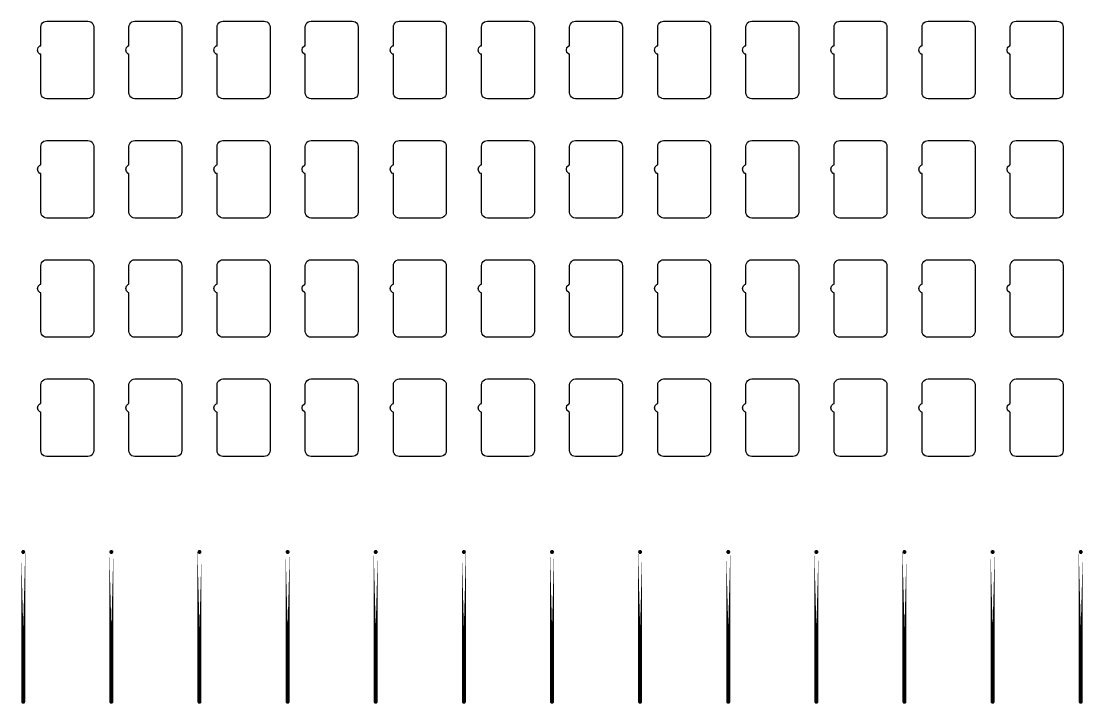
# Model space of a CAD drawing. Extents: x 11 to 212, y 11 to 212.
# Drawn here: x 144.69 to 165.95, y 46.96 to 60.63 of the extents above; entities that cross this region are included whole.
import ezdxf

# ---------------------------------------------------------------- set-up
doc = ezdxf.new("R2010")
doc.units = 0
doc.layers.get('0').update_dxf_attribs({"linetype": 'continuous'})
doc.layers.add('C2', color=7, linetype='continuous')

# ---------------------------------------------------------------- blocks, each defined once
blk = doc.blocks.new('cutlineendpoint')
at = {"const_width": 0.04}
blk.add_lwpolyline([(-0.02, 0, 1), (0.02, 0, 1)], format="xyb", close=True, dxfattribs=at)

msp = doc.modelspace()

# ---------------------------------------------------------------- linework, layer by layer
at = {"layer": 'C2'}
for points in [[(146.024, 60.629), (146.054, 60.625), (146.082, 60.614), (146.107, 60.595), (146.125, 60.571), (146.137, 60.542), (146.141, 60.512), (146.141, 59.194), (146.137, 59.164), (146.125, 59.135), (146.107, 59.111), (146.082, 59.092), (146.054, 59.08), (146.024, 59.076), (145.2, 59.076), (145.17, 59.08), (145.141, 59.092), (145.117, 59.111), (145.098, 59.135), (145.086, 59.164), (145.082, 59.194), (145.082, 59.967), (145.065, 59.971), (145.03, 60.006), (145.018, 60.053), (145.03, 60.1), (145.065, 60.134), (145.082, 60.139), (145.082, 60.512), (145.086, 60.542), (145.098, 60.571), (145.117, 60.595), (145.141, 60.614), (145.17, 60.625), (145.2, 60.629)], [(147.788, 60.629), (147.819, 60.625), (147.847, 60.614), (147.871, 60.595), (147.89, 60.571), (147.902, 60.542), (147.906, 60.512), (147.906, 59.194), (147.902, 59.164), (147.89, 59.135), (147.871, 59.111), (147.847, 59.092), (147.819, 59.08), (147.788, 59.076), (146.965, 59.076), (146.934, 59.08), (146.906, 59.092), (146.882, 59.111), (146.863, 59.135), (146.851, 59.164), (146.847, 59.194), (146.847, 59.967), (146.829, 59.971), (146.795, 60.006), (146.782, 60.053), (146.795, 60.1), (146.829, 60.134), (146.847, 60.139), (146.847, 60.512), (146.851, 60.542), (146.863, 60.571), (146.882, 60.595), (146.906, 60.614), (146.934, 60.625), (146.965, 60.629)], [(149.553, 60.629), (149.583, 60.625), (149.612, 60.614), (149.636, 60.595), (149.655, 60.571), (149.667, 60.542), (149.671, 60.512), (149.671, 59.194), (149.667, 59.164), (149.655, 59.135), (149.636, 59.111), (149.612, 59.092), (149.583, 59.08), (149.553, 59.076), (148.729, 59.076), (148.699, 59.08), (148.671, 59.092), (148.646, 59.111), (148.628, 59.135), (148.616, 59.164), (148.612, 59.194), (148.612, 59.967), (148.594, 59.971), (148.56, 60.006), (148.547, 60.053), (148.56, 60.1), (148.594, 60.134), (148.612, 60.139), (148.612, 60.512), (148.616, 60.542), (148.628, 60.571), (148.646, 60.595), (148.671, 60.614), (148.699, 60.625), (148.729, 60.629)], [(151.318, 60.629), (151.348, 60.625), (151.376, 60.614), (151.401, 60.595), (151.42, 60.571), (151.431, 60.542), (151.435, 60.512), (151.435, 59.194), (151.431, 59.164), (151.42, 59.135), (151.401, 59.111), (151.376, 59.092), (151.348, 59.08), (151.318, 59.076), (150.494, 59.076), (150.464, 59.08), (150.435, 59.092), (150.411, 59.111), (150.392, 59.135), (150.38, 59.164), (150.376, 59.194), (150.376, 59.967), (150.359, 59.971), (150.324, 60.006), (150.312, 60.053), (150.324, 60.1), (150.359, 60.134), (150.376, 60.139), (150.376, 60.512), (150.38, 60.542), (150.392, 60.571), (150.411, 60.595), (150.435, 60.614), (150.464, 60.625), (150.494, 60.629)], [(153.082, 60.629), (153.113, 60.625), (153.141, 60.614), (153.166, 60.595), (153.184, 60.571), (153.196, 60.542), (153.2, 60.512), (153.2, 59.194), (153.196, 59.164), (153.184, 59.135), (153.166, 59.111), (153.141, 59.092), (153.113, 59.08), (153.082, 59.076), (152.259, 59.076), (152.228, 59.08), (152.2, 59.092), (152.176, 59.111), (152.157, 59.135), (152.145, 59.164), (152.141, 59.194), (152.141, 59.967), (152.124, 59.971), (152.089, 60.006), (152.076, 60.053), (152.089, 60.1), (152.124, 60.134), (152.141, 60.139), (152.141, 60.512), (152.145, 60.542), (152.157, 60.571), (152.176, 60.595), (152.2, 60.614), (152.228, 60.625), (152.259, 60.629)], [(154.847, 60.629), (154.878, 60.625), (154.906, 60.614), (154.93, 60.595), (154.949, 60.571), (154.961, 60.542), (154.965, 60.512), (154.965, 59.194), (154.961, 59.164), (154.949, 59.135), (154.93, 59.111), (154.906, 59.092), (154.878, 59.08), (154.847, 59.076), (154.024, 59.076), (153.993, 59.08), (153.965, 59.092), (153.94, 59.111), (153.922, 59.135), (153.91, 59.164), (153.906, 59.194), (153.906, 59.967), (153.888, 59.971), (153.854, 60.006), (153.841, 60.053), (153.854, 60.1), (153.888, 60.134), (153.906, 60.139), (153.906, 60.512), (153.91, 60.542), (153.922, 60.571), (153.94, 60.595), (153.965, 60.614), (153.993, 60.625), (154.024, 60.629)], [(156.612, 60.629), (156.642, 60.625), (156.671, 60.614), (156.695, 60.595), (156.714, 60.571), (156.725, 60.542), (156.729, 60.512), (156.729, 59.194), (156.725, 59.164), (156.714, 59.135), (156.695, 59.111), (156.671, 59.092), (156.642, 59.08), (156.612, 59.076), (155.788, 59.076), (155.758, 59.08), (155.729, 59.092), (155.705, 59.111), (155.686, 59.135), (155.675, 59.164), (155.671, 59.194), (155.671, 59.967), (155.653, 59.971), (155.618, 60.006), (155.606, 60.053), (155.618, 60.1), (155.653, 60.134), (155.671, 60.139), (155.671, 60.512), (155.675, 60.542), (155.686, 60.571), (155.705, 60.595), (155.729, 60.614), (155.758, 60.625), (155.788, 60.629)], [(158.376, 60.629), (158.407, 60.625), (158.435, 60.614), (158.46, 60.595), (158.478, 60.571), (158.49, 60.542), (158.494, 60.512), (158.494, 59.194), (158.49, 59.164), (158.478, 59.135), (158.46, 59.111), (158.435, 59.092), (158.407, 59.08), (158.376, 59.076), (157.553, 59.076), (157.522, 59.08), (157.494, 59.092), (157.47, 59.111), (157.451, 59.135), (157.439, 59.164), (157.435, 59.194), (157.435, 59.967), (157.418, 59.971), (157.383, 60.006), (157.371, 60.053), (157.383, 60.1), (157.418, 60.134), (157.435, 60.139), (157.435, 60.512), (157.439, 60.542), (157.451, 60.571), (157.47, 60.595), (157.494, 60.614), (157.522, 60.625), (157.553, 60.629)], [(160.141, 60.629), (160.172, 60.625), (160.2, 60.614), (160.224, 60.595), (160.243, 60.571), (160.255, 60.542), (160.259, 60.512), (160.259, 59.194), (160.255, 59.164), (160.243, 59.135), (160.224, 59.111), (160.2, 59.092), (160.172, 59.08), (160.141, 59.076), (159.318, 59.076), (159.287, 59.08), (159.259, 59.092), (159.234, 59.111), (159.216, 59.135), (159.204, 59.164), (159.2, 59.194), (159.2, 59.967), (159.182, 59.971), (159.148, 60.006), (159.135, 60.053), (159.148, 60.1), (159.182, 60.134), (159.2, 60.139), (159.2, 60.512), (159.204, 60.542), (159.216, 60.571), (159.234, 60.595), (159.259, 60.614), (159.287, 60.625), (159.318, 60.629)], [(161.906, 60.629), (161.936, 60.625), (161.965, 60.614), (161.989, 60.595), (162.008, 60.571), (162.02, 60.542), (162.024, 60.512), (162.024, 59.194), (162.02, 59.164), (162.008, 59.135), (161.989, 59.111), (161.965, 59.092), (161.936, 59.08), (161.906, 59.076), (161.082, 59.076), (161.052, 59.08), (161.024, 59.092), (160.999, 59.111), (160.98, 59.135), (160.969, 59.164), (160.965, 59.194), (160.965, 59.967), (160.947, 59.971), (160.913, 60.006), (160.9, 60.053), (160.913, 60.1), (160.947, 60.134), (160.965, 60.139), (160.965, 60.512), (160.969, 60.542), (160.98, 60.571), (160.999, 60.595), (161.024, 60.614), (161.052, 60.625), (161.082, 60.629)], [(163.671, 60.629), (163.701, 60.625), (163.729, 60.614), (163.754, 60.595), (163.772, 60.571), (163.784, 60.542), (163.788, 60.512), (163.788, 59.194), (163.784, 59.164), (163.772, 59.135), (163.754, 59.111), (163.729, 59.092), (163.701, 59.08), (163.671, 59.076), (162.847, 59.076), (162.817, 59.08), (162.788, 59.092), (162.764, 59.111), (162.745, 59.135), (162.733, 59.164), (162.729, 59.194), (162.729, 59.967), (162.712, 59.971), (162.677, 60.006), (162.665, 60.053), (162.677, 60.1), (162.712, 60.134), (162.729, 60.139), (162.729, 60.512), (162.733, 60.542), (162.745, 60.571), (162.764, 60.595), (162.788, 60.614), (162.817, 60.625), (162.847, 60.629)], [(165.435, 60.629), (165.466, 60.625), (165.494, 60.614), (165.518, 60.595), (165.537, 60.571), (165.549, 60.542), (165.553, 60.512), (165.553, 59.194), (165.549, 59.164), (165.537, 59.135), (165.518, 59.111), (165.494, 59.092), (165.466, 59.08), (165.435, 59.076), (164.612, 59.076), (164.581, 59.08), (164.553, 59.092), (164.529, 59.111), (164.51, 59.135), (164.498, 59.164), (164.494, 59.194), (164.494, 59.967), (164.476, 59.971), (164.442, 60.006), (164.429, 60.053), (164.442, 60.1), (164.476, 60.134), (164.494, 60.139), (164.494, 60.512), (164.498, 60.542), (164.51, 60.571), (164.529, 60.595), (164.553, 60.614), (164.581, 60.625), (164.612, 60.629)], [(146.024, 58.241), (146.054, 58.237), (146.082, 58.225), (146.107, 58.207), (146.125, 58.182), (146.137, 58.154), (146.141, 58.124), (146.141, 56.806), (146.137, 56.775), (146.125, 56.747), (146.107, 56.723), (146.082, 56.704), (146.054, 56.692), (146.024, 56.688), (145.2, 56.688), (145.17, 56.692), (145.141, 56.704), (145.117, 56.723), (145.098, 56.747), (145.086, 56.775), (145.082, 56.806), (145.082, 57.578), (145.065, 57.583), (145.03, 57.618), (145.018, 57.665), (145.03, 57.712), (145.065, 57.746), (145.082, 57.751), (145.082, 58.124), (145.086, 58.154), (145.098, 58.182), (145.117, 58.207), (145.141, 58.225), (145.17, 58.237), (145.2, 58.241)], [(147.788, 58.241), (147.819, 58.237), (147.847, 58.225), (147.871, 58.207), (147.89, 58.182), (147.902, 58.154), (147.906, 58.124), (147.906, 56.806), (147.902, 56.775), (147.89, 56.747), (147.871, 56.723), (147.847, 56.704), (147.819, 56.692), (147.788, 56.688), (146.965, 56.688), (146.934, 56.692), (146.906, 56.704), (146.882, 56.723), (146.863, 56.747), (146.851, 56.775), (146.847, 56.806), (146.847, 57.578), (146.829, 57.583), (146.795, 57.618), (146.782, 57.665), (146.795, 57.712), (146.829, 57.746), (146.847, 57.751), (146.847, 58.124), (146.851, 58.154), (146.863, 58.182), (146.882, 58.207), (146.906, 58.225), (146.934, 58.237), (146.965, 58.241)], [(149.553, 58.241), (149.583, 58.237), (149.612, 58.225), (149.636, 58.207), (149.655, 58.182), (149.667, 58.154), (149.671, 58.124), (149.671, 56.806), (149.667, 56.775), (149.655, 56.747), (149.636, 56.723), (149.612, 56.704), (149.583, 56.692), (149.553, 56.688), (148.729, 56.688), (148.699, 56.692), (148.671, 56.704), (148.646, 56.723), (148.628, 56.747), (148.616, 56.775), (148.612, 56.806), (148.612, 57.578), (148.594, 57.583), (148.56, 57.618), (148.547, 57.665), (148.56, 57.712), (148.594, 57.746), (148.612, 57.751), (148.612, 58.124), (148.616, 58.154), (148.628, 58.182), (148.646, 58.207), (148.671, 58.225), (148.699, 58.237), (148.729, 58.241)], [(151.318, 58.241), (151.348, 58.237), (151.376, 58.225), (151.401, 58.207), (151.42, 58.182), (151.431, 58.154), (151.435, 58.124), (151.435, 56.806), (151.431, 56.775), (151.42, 56.747), (151.401, 56.723), (151.376, 56.704), (151.348, 56.692), (151.318, 56.688), (150.494, 56.688), (150.464, 56.692), (150.435, 56.704), (150.411, 56.723), (150.392, 56.747), (150.38, 56.775), (150.376, 56.806), (150.376, 57.578), (150.359, 57.583), (150.324, 57.618), (150.312, 57.665), (150.324, 57.712), (150.359, 57.746), (150.376, 57.751), (150.376, 58.124), (150.38, 58.154), (150.392, 58.182), (150.411, 58.207), (150.435, 58.225), (150.464, 58.237), (150.494, 58.241)], [(153.082, 58.241), (153.113, 58.237), (153.141, 58.225), (153.166, 58.207), (153.184, 58.182), (153.196, 58.154), (153.2, 58.124), (153.2, 56.806), (153.196, 56.775), (153.184, 56.747), (153.166, 56.723), (153.141, 56.704), (153.113, 56.692), (153.082, 56.688), (152.259, 56.688), (152.228, 56.692), (152.2, 56.704), (152.176, 56.723), (152.157, 56.747), (152.145, 56.775), (152.141, 56.806), (152.141, 57.578), (152.124, 57.583), (152.089, 57.618), (152.076, 57.665), (152.089, 57.712), (152.124, 57.746), (152.141, 57.751), (152.141, 58.124), (152.145, 58.154), (152.157, 58.182), (152.176, 58.207), (152.2, 58.225), (152.228, 58.237), (152.259, 58.241)], [(154.847, 58.241), (154.878, 58.237), (154.906, 58.225), (154.93, 58.207), (154.949, 58.182), (154.961, 58.154), (154.965, 58.124), (154.965, 56.806), (154.961, 56.775), (154.949, 56.747), (154.93, 56.723), (154.906, 56.704), (154.878, 56.692), (154.847, 56.688), (154.024, 56.688), (153.993, 56.692), (153.965, 56.704), (153.94, 56.723), (153.922, 56.747), (153.91, 56.775), (153.906, 56.806), (153.906, 57.578), (153.888, 57.583), (153.854, 57.618), (153.841, 57.665), (153.854, 57.712), (153.888, 57.746), (153.906, 57.751), (153.906, 58.124), (153.91, 58.154), (153.922, 58.182), (153.94, 58.207), (153.965, 58.225), (153.993, 58.237), (154.024, 58.241)], [(156.612, 58.241), (156.642, 58.237), (156.671, 58.225), (156.695, 58.207), (156.714, 58.182), (156.725, 58.154), (156.729, 58.124), (156.729, 56.806), (156.725, 56.775), (156.714, 56.747), (156.695, 56.723), (156.671, 56.704), (156.642, 56.692), (156.612, 56.688), (155.788, 56.688), (155.758, 56.692), (155.729, 56.704), (155.705, 56.723), (155.686, 56.747), (155.675, 56.775), (155.671, 56.806), (155.671, 57.578), (155.653, 57.583), (155.618, 57.618), (155.606, 57.665), (155.618, 57.712), (155.653, 57.746), (155.671, 57.751), (155.671, 58.124), (155.675, 58.154), (155.686, 58.182), (155.705, 58.207), (155.729, 58.225), (155.758, 58.237), (155.788, 58.241)], [(158.376, 58.241), (158.407, 58.237), (158.435, 58.225), (158.46, 58.207), (158.478, 58.182), (158.49, 58.154), (158.494, 58.124), (158.494, 56.806), (158.49, 56.775), (158.478, 56.747), (158.46, 56.723), (158.435, 56.704), (158.407, 56.692), (158.376, 56.688), (157.553, 56.688), (157.522, 56.692), (157.494, 56.704), (157.47, 56.723), (157.451, 56.747), (157.439, 56.775), (157.435, 56.806), (157.435, 57.578), (157.418, 57.583), (157.383, 57.618), (157.371, 57.665), (157.383, 57.712), (157.418, 57.746), (157.435, 57.751), (157.435, 58.124), (157.439, 58.154), (157.451, 58.182), (157.47, 58.207), (157.494, 58.225), (157.522, 58.237), (157.553, 58.241)], [(160.141, 58.241), (160.172, 58.237), (160.2, 58.225), (160.224, 58.207), (160.243, 58.182), (160.255, 58.154), (160.259, 58.124), (160.259, 56.806), (160.255, 56.775), (160.243, 56.747), (160.224, 56.723), (160.2, 56.704), (160.172, 56.692), (160.141, 56.688), (159.318, 56.688), (159.287, 56.692), (159.259, 56.704), (159.234, 56.723), (159.216, 56.747), (159.204, 56.775), (159.2, 56.806), (159.2, 57.578), (159.182, 57.583), (159.148, 57.618), (159.135, 57.665), (159.148, 57.712), (159.182, 57.746), (159.2, 57.751), (159.2, 58.124), (159.204, 58.154), (159.216, 58.182), (159.234, 58.207), (159.259, 58.225), (159.287, 58.237), (159.318, 58.241)], [(161.906, 58.241), (161.936, 58.237), (161.965, 58.225), (161.989, 58.207), (162.008, 58.182), (162.02, 58.154), (162.024, 58.124), (162.024, 56.806), (162.02, 56.775), (162.008, 56.747), (161.989, 56.723), (161.965, 56.704), (161.936, 56.692), (161.906, 56.688), (161.082, 56.688), (161.052, 56.692), (161.024, 56.704), (160.999, 56.723), (160.98, 56.747), (160.969, 56.775), (160.965, 56.806), (160.965, 57.578), (160.947, 57.583), (160.913, 57.618), (160.9, 57.665), (160.913, 57.712), (160.947, 57.746), (160.965, 57.751), (160.965, 58.124), (160.969, 58.154), (160.98, 58.182), (160.999, 58.207), (161.024, 58.225), (161.052, 58.237), (161.082, 58.241)], [(163.671, 58.241), (163.701, 58.237), (163.729, 58.225), (163.754, 58.207), (163.772, 58.182), (163.784, 58.154), (163.788, 58.124), (163.788, 56.806), (163.784, 56.775), (163.772, 56.747), (163.754, 56.723), (163.729, 56.704), (163.701, 56.692), (163.671, 56.688), (162.847, 56.688), (162.817, 56.692), (162.788, 56.704), (162.764, 56.723), (162.745, 56.747), (162.733, 56.775), (162.729, 56.806), (162.729, 57.578), (162.712, 57.583), (162.677, 57.618), (162.665, 57.665), (162.677, 57.712), (162.712, 57.746), (162.729, 57.751), (162.729, 58.124), (162.733, 58.154), (162.745, 58.182), (162.764, 58.207), (162.788, 58.225), (162.817, 58.237), (162.847, 58.241)], [(165.435, 58.241), (165.466, 58.237), (165.494, 58.225), (165.518, 58.207), (165.537, 58.182), (165.549, 58.154), (165.553, 58.124), (165.553, 56.806), (165.549, 56.775), (165.537, 56.747), (165.518, 56.723), (165.494, 56.704), (165.466, 56.692), (165.435, 56.688), (164.612, 56.688), (164.581, 56.692), (164.553, 56.704), (164.529, 56.723), (164.51, 56.747), (164.498, 56.775), (164.494, 56.806), (164.494, 57.578), (164.476, 57.583), (164.442, 57.618), (164.429, 57.665), (164.442, 57.712), (164.476, 57.746), (164.494, 57.751), (164.494, 58.124), (164.498, 58.154), (164.51, 58.182), (164.529, 58.207), (164.553, 58.225), (164.581, 58.237), (164.612, 58.241)], [(146.024, 55.853), (146.054, 55.849), (146.082, 55.837), (146.107, 55.818), (146.125, 55.794), (146.137, 55.766), (146.141, 55.735), (146.141, 54.418), (146.137, 54.387), (146.125, 54.359), (146.107, 54.334), (146.082, 54.316), (146.054, 54.304), (146.024, 54.3), (145.2, 54.3), (145.17, 54.304), (145.141, 54.316), (145.117, 54.334), (145.098, 54.359), (145.086, 54.387), (145.082, 54.418), (145.082, 55.19), (145.065, 55.195), (145.03, 55.229), (145.018, 55.276), (145.03, 55.324), (145.065, 55.358), (145.082, 55.363), (145.082, 55.735), (145.086, 55.766), (145.098, 55.794), (145.117, 55.818), (145.141, 55.837), (145.17, 55.849), (145.2, 55.853)], [(147.788, 55.853), (147.819, 55.849), (147.847, 55.837), (147.871, 55.818), (147.89, 55.794), (147.902, 55.766), (147.906, 55.735), (147.906, 54.418), (147.902, 54.387), (147.89, 54.359), (147.871, 54.334), (147.847, 54.316), (147.819, 54.304), (147.788, 54.3), (146.965, 54.3), (146.934, 54.304), (146.906, 54.316), (146.882, 54.334), (146.863, 54.359), (146.851, 54.387), (146.847, 54.418), (146.847, 55.19), (146.829, 55.195), (146.795, 55.229), (146.782, 55.276), (146.795, 55.324), (146.829, 55.358), (146.847, 55.363), (146.847, 55.735), (146.851, 55.766), (146.863, 55.794), (146.882, 55.818), (146.906, 55.837), (146.934, 55.849), (146.965, 55.853)], [(149.553, 55.853), (149.583, 55.849), (149.612, 55.837), (149.636, 55.818), (149.655, 55.794), (149.667, 55.766), (149.671, 55.735), (149.671, 54.418), (149.667, 54.387), (149.655, 54.359), (149.636, 54.334), (149.612, 54.316), (149.583, 54.304), (149.553, 54.3), (148.729, 54.3), (148.699, 54.304), (148.671, 54.316), (148.646, 54.334), (148.628, 54.359), (148.616, 54.387), (148.612, 54.418), (148.612, 55.19), (148.594, 55.195), (148.56, 55.229), (148.547, 55.276), (148.56, 55.324), (148.594, 55.358), (148.612, 55.363), (148.612, 55.735), (148.616, 55.766), (148.628, 55.794), (148.646, 55.818), (148.671, 55.837), (148.699, 55.849), (148.729, 55.853)], [(151.318, 55.853), (151.348, 55.849), (151.376, 55.837), (151.401, 55.818), (151.42, 55.794), (151.431, 55.766), (151.435, 55.735), (151.435, 54.418), (151.431, 54.387), (151.42, 54.359), (151.401, 54.334), (151.376, 54.316), (151.348, 54.304), (151.318, 54.3), (150.494, 54.3), (150.464, 54.304), (150.435, 54.316), (150.411, 54.334), (150.392, 54.359), (150.38, 54.387), (150.376, 54.418), (150.376, 55.19), (150.359, 55.195), (150.324, 55.229), (150.312, 55.276), (150.324, 55.324), (150.359, 55.358), (150.376, 55.363), (150.376, 55.735), (150.38, 55.766), (150.392, 55.794), (150.411, 55.818), (150.435, 55.837), (150.464, 55.849), (150.494, 55.853)], [(153.082, 55.853), (153.113, 55.849), (153.141, 55.837), (153.166, 55.818), (153.184, 55.794), (153.196, 55.766), (153.2, 55.735), (153.2, 54.418), (153.196, 54.387), (153.184, 54.359), (153.166, 54.334), (153.141, 54.316), (153.113, 54.304), (153.082, 54.3), (152.259, 54.3), (152.228, 54.304), (152.2, 54.316), (152.176, 54.334), (152.157, 54.359), (152.145, 54.387), (152.141, 54.418), (152.141, 55.19), (152.124, 55.195), (152.089, 55.229), (152.076, 55.276), (152.089, 55.324), (152.124, 55.358), (152.141, 55.363), (152.141, 55.735), (152.145, 55.766), (152.157, 55.794), (152.176, 55.818), (152.2, 55.837), (152.228, 55.849), (152.259, 55.853)], [(154.847, 55.853), (154.878, 55.849), (154.906, 55.837), (154.93, 55.818), (154.949, 55.794), (154.961, 55.766), (154.965, 55.735), (154.965, 54.418), (154.961, 54.387), (154.949, 54.359), (154.93, 54.334), (154.906, 54.316), (154.878, 54.304), (154.847, 54.3), (154.024, 54.3), (153.993, 54.304), (153.965, 54.316), (153.94, 54.334), (153.922, 54.359), (153.91, 54.387), (153.906, 54.418), (153.906, 55.19), (153.888, 55.195), (153.854, 55.229), (153.841, 55.276), (153.854, 55.324), (153.888, 55.358), (153.906, 55.363), (153.906, 55.735), (153.91, 55.766), (153.922, 55.794), (153.94, 55.818), (153.965, 55.837), (153.993, 55.849), (154.024, 55.853)], [(156.612, 55.853), (156.642, 55.849), (156.671, 55.837), (156.695, 55.818), (156.714, 55.794), (156.725, 55.766), (156.729, 55.735), (156.729, 54.418), (156.725, 54.387), (156.714, 54.359), (156.695, 54.334), (156.671, 54.316), (156.642, 54.304), (156.612, 54.3), (155.788, 54.3), (155.758, 54.304), (155.729, 54.316), (155.705, 54.334), (155.686, 54.359), (155.675, 54.387), (155.671, 54.418), (155.671, 55.19), (155.653, 55.195), (155.618, 55.229), (155.606, 55.276), (155.618, 55.324), (155.653, 55.358), (155.671, 55.363), (155.671, 55.735), (155.675, 55.766), (155.686, 55.794), (155.705, 55.818), (155.729, 55.837), (155.758, 55.849), (155.788, 55.853)], [(158.376, 55.853), (158.407, 55.849), (158.435, 55.837), (158.46, 55.818), (158.478, 55.794), (158.49, 55.766), (158.494, 55.735), (158.494, 54.418), (158.49, 54.387), (158.478, 54.359), (158.46, 54.334), (158.435, 54.316), (158.407, 54.304), (158.376, 54.3), (157.553, 54.3), (157.522, 54.304), (157.494, 54.316), (157.47, 54.334), (157.451, 54.359), (157.439, 54.387), (157.435, 54.418), (157.435, 55.19), (157.418, 55.195), (157.383, 55.229), (157.371, 55.276), (157.383, 55.324), (157.418, 55.358), (157.435, 55.363), (157.435, 55.735), (157.439, 55.766), (157.451, 55.794), (157.47, 55.818), (157.494, 55.837), (157.522, 55.849), (157.553, 55.853)], [(160.141, 55.853), (160.172, 55.849), (160.2, 55.837), (160.224, 55.818), (160.243, 55.794), (160.255, 55.766), (160.259, 55.735), (160.259, 54.418), (160.255, 54.387), (160.243, 54.359), (160.224, 54.334), (160.2, 54.316), (160.172, 54.304), (160.141, 54.3), (159.318, 54.3), (159.287, 54.304), (159.259, 54.316), (159.234, 54.334), (159.216, 54.359), (159.204, 54.387), (159.2, 54.418), (159.2, 55.19), (159.182, 55.195), (159.148, 55.229), (159.135, 55.276), (159.148, 55.324), (159.182, 55.358), (159.2, 55.363), (159.2, 55.735), (159.204, 55.766), (159.216, 55.794), (159.234, 55.818), (159.259, 55.837), (159.287, 55.849), (159.318, 55.853)], [(161.906, 55.853), (161.936, 55.849), (161.965, 55.837), (161.989, 55.818), (162.008, 55.794), (162.02, 55.766), (162.024, 55.735), (162.024, 54.418), (162.02, 54.387), (162.008, 54.359), (161.989, 54.334), (161.965, 54.316), (161.936, 54.304), (161.906, 54.3), (161.082, 54.3), (161.052, 54.304), (161.024, 54.316), (160.999, 54.334), (160.98, 54.359), (160.969, 54.387), (160.965, 54.418), (160.965, 55.19), (160.947, 55.195), (160.913, 55.229), (160.9, 55.276), (160.913, 55.324), (160.947, 55.358), (160.965, 55.363), (160.965, 55.735), (160.969, 55.766), (160.98, 55.794), (160.999, 55.818), (161.024, 55.837), (161.052, 55.849), (161.082, 55.853)], [(163.671, 55.853), (163.701, 55.849), (163.729, 55.837), (163.754, 55.818), (163.772, 55.794), (163.784, 55.766), (163.788, 55.735), (163.788, 54.418), (163.784, 54.387), (163.772, 54.359), (163.754, 54.334), (163.729, 54.316), (163.701, 54.304), (163.671, 54.3), (162.847, 54.3), (162.817, 54.304), (162.788, 54.316), (162.764, 54.334), (162.745, 54.359), (162.733, 54.387), (162.729, 54.418), (162.729, 55.19), (162.712, 55.195), (162.677, 55.229), (162.665, 55.276), (162.677, 55.324), (162.712, 55.358), (162.729, 55.363), (162.729, 55.735), (162.733, 55.766), (162.745, 55.794), (162.764, 55.818), (162.788, 55.837), (162.817, 55.849), (162.847, 55.853)], [(165.435, 55.853), (165.466, 55.849), (165.494, 55.837), (165.518, 55.818), (165.537, 55.794), (165.549, 55.766), (165.553, 55.735), (165.553, 54.418), (165.549, 54.387), (165.537, 54.359), (165.518, 54.334), (165.494, 54.316), (165.466, 54.304), (165.435, 54.3), (164.612, 54.3), (164.581, 54.304), (164.553, 54.316), (164.529, 54.334), (164.51, 54.359), (164.498, 54.387), (164.494, 54.418), (164.494, 55.19), (164.476, 55.195), (164.442, 55.229), (164.429, 55.276), (164.442, 55.324), (164.476, 55.358), (164.494, 55.363), (164.494, 55.735), (164.498, 55.766), (164.51, 55.794), (164.529, 55.818), (164.553, 55.837), (164.581, 55.849), (164.612, 55.853)], [(146.024, 53.465), (146.054, 53.461), (146.082, 53.449), (146.107, 53.43), (146.125, 53.406), (146.137, 53.378), (146.141, 53.347), (146.141, 52.029), (146.137, 51.999), (146.125, 51.971), (146.107, 51.946), (146.082, 51.928), (146.054, 51.916), (146.024, 51.912), (145.2, 51.912), (145.17, 51.916), (145.141, 51.928), (145.117, 51.946), (145.098, 51.971), (145.086, 51.999), (145.082, 52.029), (145.082, 52.802), (145.065, 52.807), (145.03, 52.841), (145.018, 52.888), (145.03, 52.935), (145.065, 52.97), (145.082, 52.974), (145.082, 53.347), (145.086, 53.378), (145.098, 53.406), (145.117, 53.43), (145.141, 53.449), (145.17, 53.461), (145.2, 53.465)], [(147.788, 53.465), (147.819, 53.461), (147.847, 53.449), (147.871, 53.43), (147.89, 53.406), (147.902, 53.378), (147.906, 53.347), (147.906, 52.029), (147.902, 51.999), (147.89, 51.971), (147.871, 51.946), (147.847, 51.928), (147.819, 51.916), (147.788, 51.912), (146.965, 51.912), (146.934, 51.916), (146.906, 51.928), (146.882, 51.946), (146.863, 51.971), (146.851, 51.999), (146.847, 52.029), (146.847, 52.802), (146.829, 52.807), (146.795, 52.841), (146.782, 52.888), (146.795, 52.935), (146.829, 52.97), (146.847, 52.974), (146.847, 53.347), (146.851, 53.378), (146.863, 53.406), (146.882, 53.43), (146.906, 53.449), (146.934, 53.461), (146.965, 53.465)], [(149.553, 53.465), (149.583, 53.461), (149.612, 53.449), (149.636, 53.43), (149.655, 53.406), (149.667, 53.378), (149.671, 53.347), (149.671, 52.029), (149.667, 51.999), (149.655, 51.971), (149.636, 51.946), (149.612, 51.928), (149.583, 51.916), (149.553, 51.912), (148.729, 51.912), (148.699, 51.916), (148.671, 51.928), (148.646, 51.946), (148.628, 51.971), (148.616, 51.999), (148.612, 52.029), (148.612, 52.802), (148.594, 52.807), (148.56, 52.841), (148.547, 52.888), (148.56, 52.935), (148.594, 52.97), (148.612, 52.974), (148.612, 53.347), (148.616, 53.378), (148.628, 53.406), (148.646, 53.43), (148.671, 53.449), (148.699, 53.461), (148.729, 53.465)], [(151.318, 53.465), (151.348, 53.461), (151.376, 53.449), (151.401, 53.43), (151.42, 53.406), (151.431, 53.378), (151.435, 53.347), (151.435, 52.029), (151.431, 51.999), (151.42, 51.971), (151.401, 51.946), (151.376, 51.928), (151.348, 51.916), (151.318, 51.912), (150.494, 51.912), (150.464, 51.916), (150.435, 51.928), (150.411, 51.946), (150.392, 51.971), (150.38, 51.999), (150.376, 52.029), (150.376, 52.802), (150.359, 52.807), (150.324, 52.841), (150.312, 52.888), (150.324, 52.935), (150.359, 52.97), (150.376, 52.974), (150.376, 53.347), (150.38, 53.378), (150.392, 53.406), (150.411, 53.43), (150.435, 53.449), (150.464, 53.461), (150.494, 53.465)], [(153.082, 53.465), (153.113, 53.461), (153.141, 53.449), (153.166, 53.43), (153.184, 53.406), (153.196, 53.378), (153.2, 53.347), (153.2, 52.029), (153.196, 51.999), (153.184, 51.971), (153.166, 51.946), (153.141, 51.928), (153.113, 51.916), (153.082, 51.912), (152.259, 51.912), (152.228, 51.916), (152.2, 51.928), (152.176, 51.946), (152.157, 51.971), (152.145, 51.999), (152.141, 52.029), (152.141, 52.802), (152.124, 52.807), (152.089, 52.841), (152.076, 52.888), (152.089, 52.935), (152.124, 52.97), (152.141, 52.974), (152.141, 53.347), (152.145, 53.378), (152.157, 53.406), (152.176, 53.43), (152.2, 53.449), (152.228, 53.461), (152.259, 53.465)], [(154.847, 53.465), (154.878, 53.461), (154.906, 53.449), (154.93, 53.43), (154.949, 53.406), (154.961, 53.378), (154.965, 53.347), (154.965, 52.029), (154.961, 51.999), (154.949, 51.971), (154.93, 51.946), (154.906, 51.928), (154.878, 51.916), (154.847, 51.912), (154.024, 51.912), (153.993, 51.916), (153.965, 51.928), (153.94, 51.946), (153.922, 51.971), (153.91, 51.999), (153.906, 52.029), (153.906, 52.802), (153.888, 52.807), (153.854, 52.841), (153.841, 52.888), (153.854, 52.935), (153.888, 52.97), (153.906, 52.974), (153.906, 53.347), (153.91, 53.378), (153.922, 53.406), (153.94, 53.43), (153.965, 53.449), (153.993, 53.461), (154.024, 53.465)], [(156.612, 53.465), (156.642, 53.461), (156.671, 53.449), (156.695, 53.43), (156.714, 53.406), (156.725, 53.378), (156.729, 53.347), (156.729, 52.029), (156.725, 51.999), (156.714, 51.971), (156.695, 51.946), (156.671, 51.928), (156.642, 51.916), (156.612, 51.912), (155.788, 51.912), (155.758, 51.916), (155.729, 51.928), (155.705, 51.946), (155.686, 51.971), (155.675, 51.999), (155.671, 52.029), (155.671, 52.802), (155.653, 52.807), (155.618, 52.841), (155.606, 52.888), (155.618, 52.935), (155.653, 52.97), (155.671, 52.974), (155.671, 53.347), (155.675, 53.378), (155.686, 53.406), (155.705, 53.43), (155.729, 53.449), (155.758, 53.461), (155.788, 53.465)], [(158.376, 53.465), (158.407, 53.461), (158.435, 53.449), (158.46, 53.43), (158.478, 53.406), (158.49, 53.378), (158.494, 53.347), (158.494, 52.029), (158.49, 51.999), (158.478, 51.971), (158.46, 51.946), (158.435, 51.928), (158.407, 51.916), (158.376, 51.912), (157.553, 51.912), (157.522, 51.916), (157.494, 51.928), (157.47, 51.946), (157.451, 51.971), (157.439, 51.999), (157.435, 52.029), (157.435, 52.802), (157.418, 52.807), (157.383, 52.841), (157.371, 52.888), (157.383, 52.935), (157.418, 52.97), (157.435, 52.974), (157.435, 53.347), (157.439, 53.378), (157.451, 53.406), (157.47, 53.43), (157.494, 53.449), (157.522, 53.461), (157.553, 53.465)], [(160.141, 53.465), (160.172, 53.461), (160.2, 53.449), (160.224, 53.43), (160.243, 53.406), (160.255, 53.378), (160.259, 53.347), (160.259, 52.029), (160.255, 51.999), (160.243, 51.971), (160.224, 51.946), (160.2, 51.928), (160.172, 51.916), (160.141, 51.912), (159.318, 51.912), (159.287, 51.916), (159.259, 51.928), (159.234, 51.946), (159.216, 51.971), (159.204, 51.999), (159.2, 52.029), (159.2, 52.802), (159.182, 52.807), (159.148, 52.841), (159.135, 52.888), (159.148, 52.935), (159.182, 52.97), (159.2, 52.974), (159.2, 53.347), (159.204, 53.378), (159.216, 53.406), (159.234, 53.43), (159.259, 53.449), (159.287, 53.461), (159.318, 53.465)], [(161.906, 53.465), (161.936, 53.461), (161.965, 53.449), (161.989, 53.43), (162.008, 53.406), (162.02, 53.378), (162.024, 53.347), (162.024, 52.029), (162.02, 51.999), (162.008, 51.971), (161.989, 51.946), (161.965, 51.928), (161.936, 51.916), (161.906, 51.912), (161.082, 51.912), (161.052, 51.916), (161.024, 51.928), (160.999, 51.946), (160.98, 51.971), (160.969, 51.999), (160.965, 52.029), (160.965, 52.802), (160.947, 52.807), (160.913, 52.841), (160.9, 52.888), (160.913, 52.935), (160.947, 52.97), (160.965, 52.974), (160.965, 53.347), (160.969, 53.378), (160.98, 53.406), (160.999, 53.43), (161.024, 53.449), (161.052, 53.461), (161.082, 53.465)], [(163.671, 53.465), (163.701, 53.461), (163.729, 53.449), (163.754, 53.43), (163.772, 53.406), (163.784, 53.378), (163.788, 53.347), (163.788, 52.029), (163.784, 51.999), (163.772, 51.971), (163.754, 51.946), (163.729, 51.928), (163.701, 51.916), (163.671, 51.912), (162.847, 51.912), (162.817, 51.916), (162.788, 51.928), (162.764, 51.946), (162.745, 51.971), (162.733, 51.999), (162.729, 52.029), (162.729, 52.802), (162.712, 52.807), (162.677, 52.841), (162.665, 52.888), (162.677, 52.935), (162.712, 52.97), (162.729, 52.974), (162.729, 53.347), (162.733, 53.378), (162.745, 53.406), (162.764, 53.43), (162.788, 53.449), (162.817, 53.461), (162.847, 53.465)], [(165.435, 53.465), (165.466, 53.461), (165.494, 53.449), (165.518, 53.43), (165.537, 53.406), (165.549, 53.378), (165.553, 53.347), (165.553, 52.029), (165.549, 51.999), (165.537, 51.971), (165.518, 51.946), (165.494, 51.928), (165.466, 51.916), (165.435, 51.912), (164.612, 51.912), (164.581, 51.916), (164.553, 51.928), (164.529, 51.946), (164.51, 51.971), (164.498, 51.999), (164.494, 52.029), (164.494, 52.802), (164.476, 52.807), (164.442, 52.841), (164.429, 52.888), (164.442, 52.935), (164.476, 52.97), (164.494, 52.974), (164.494, 53.347), (164.498, 53.378), (164.51, 53.406), (164.529, 53.43), (164.553, 53.449), (164.581, 53.461), (164.612, 53.465)]]:
    msp.add_lwpolyline(points, close=True, dxfattribs=at)
at = {"layer": 'C2', "const_width": 0.08}
for points in [[(144.729, 50), (144.729, 47)], [(146.494, 50), (146.494, 47)], [(148.259, 50), (148.259, 47)], [(150.024, 50), (150.024, 47)], [(151.788, 50), (151.788, 47)], [(153.553, 50), (153.553, 47)], [(155.318, 50), (155.318, 47)], [(157.082, 50), (157.082, 47)], [(158.847, 50), (158.847, 47)], [(160.612, 50), (160.612, 47)], [(162.376, 50), (162.376, 47)], [(164.141, 50), (164.141, 47)], [(165.906, 50), (165.906, 47)]]:
    msp.add_lwpolyline(points, close=True, dxfattribs=at)

# ---------------------------------------------------------------- block references
at = {"layer": 'C2'}
for p in [(144.729, 50), (146.494, 50), (148.259, 50), (150.024, 50), (151.788, 50), (153.553, 50), (155.318, 50), (157.082, 50), (158.847, 50), (160.612, 50), (162.376, 50), (164.141, 50), (165.906, 50), (144.729, 47), (146.494, 47), (148.259, 47), (150.024, 47), (151.788, 47), (153.553, 47), (155.318, 47), (157.082, 47), (158.847, 47), (160.612, 47), (162.376, 47), (164.141, 47), (165.906, 47)]:
    msp.add_blockref('cutlineendpoint', p, dxfattribs=at)

doc.saveas('drawing.dxf')
